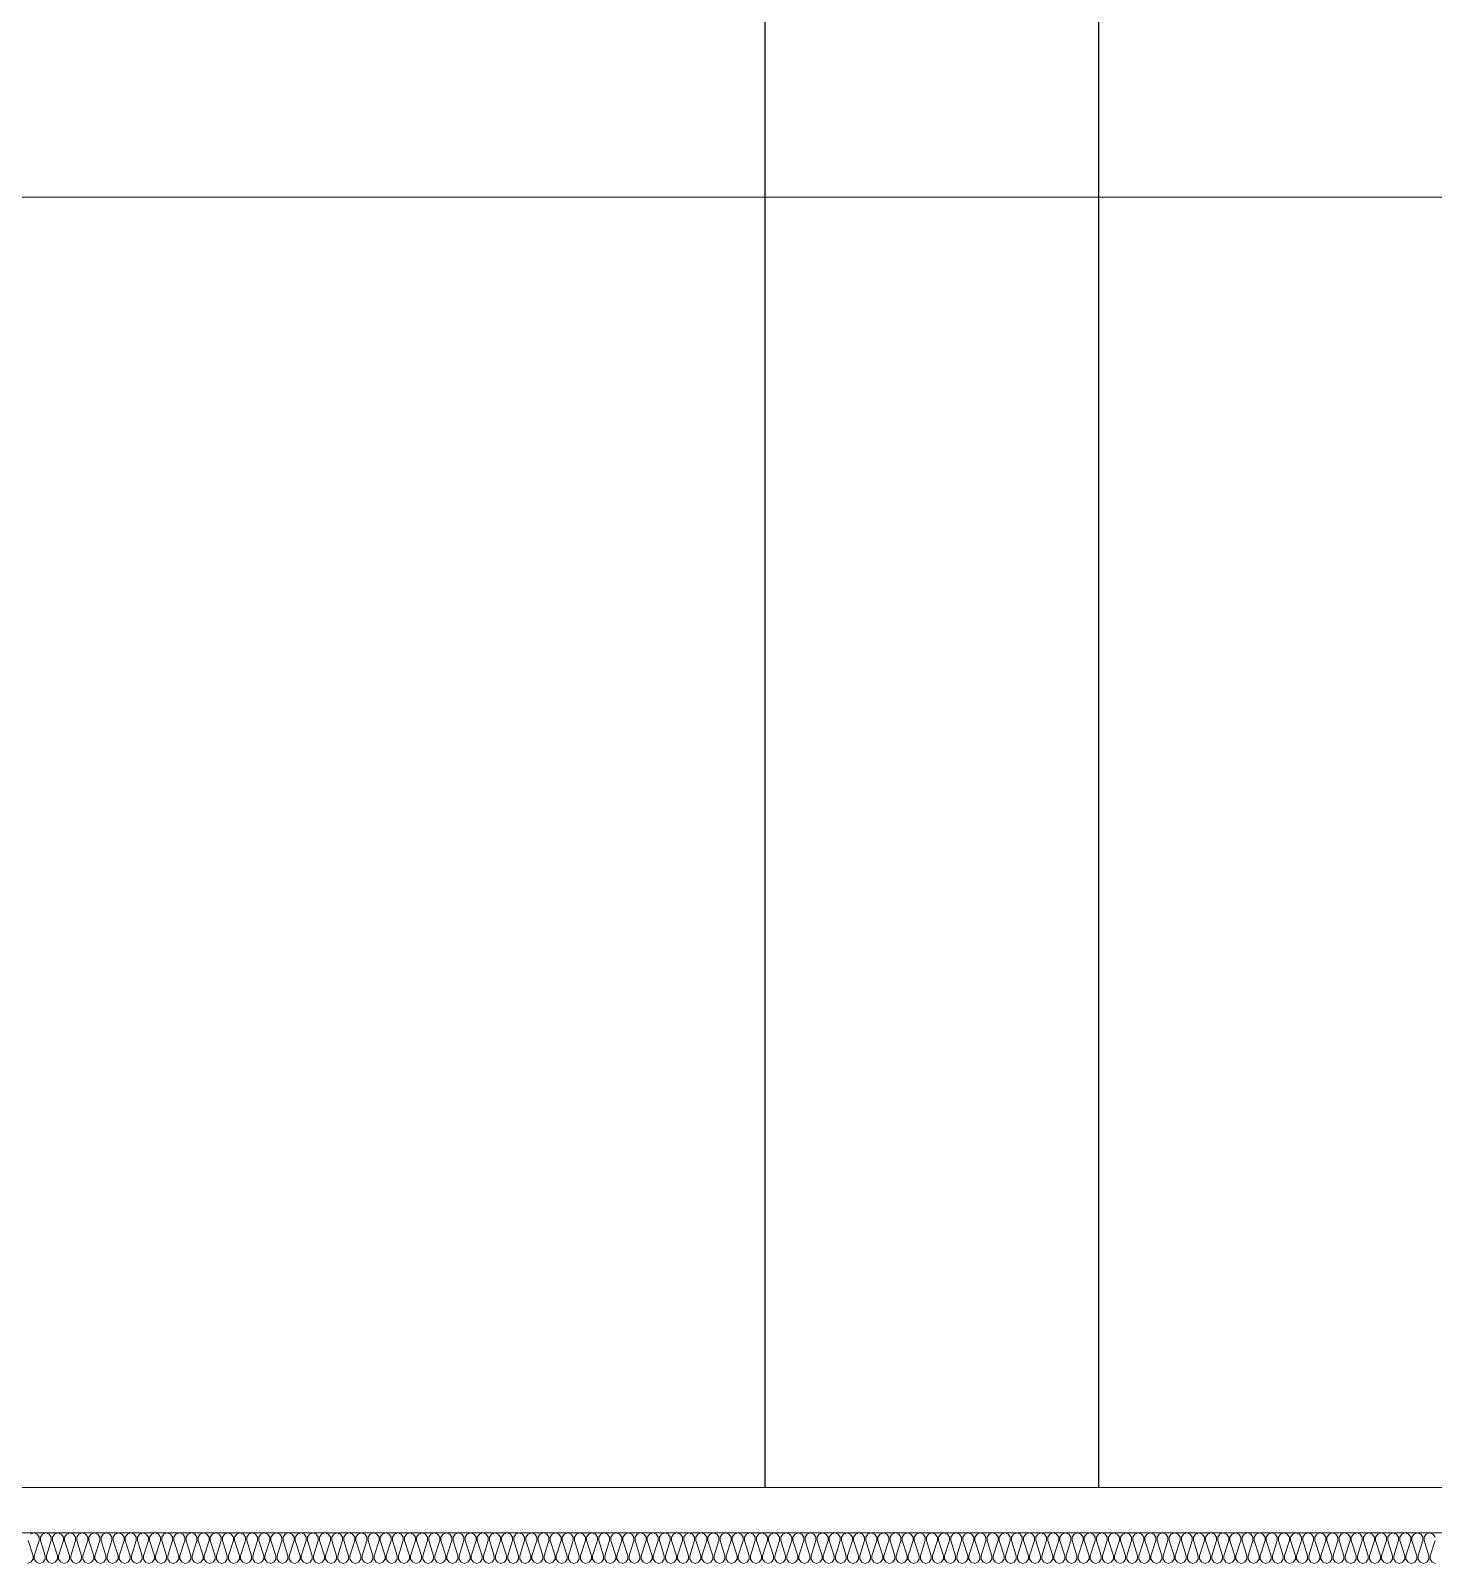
# Model space of a CAD drawing. Header units: millimetres. Extents: x 0 to 420000, y 0 to 297000.
# Drawn here: x 164043 to 168665, y 168250 to 173299 of the extents above; entities that cross this region are included whole.
import ezdxf

# ---------------------------------------------------------------- set-up
doc = ezdxf.new("R2010")
doc.units = ezdxf.units.MM
doc.linetypes.add('CEN', pattern=[62, 60, -1, 0, -1])
for name, color, linetype, lineweight in [('A-AXIS-LINE', 1, 'CEN', 15), ('A-CONC-LIN1', 2, 'Continuous', 40), ('A-ELEV-LIN2', 7, 'Continuous', 25), ('A-XXXX-FIN2', 6, 'Continuous', 20), ('A-XXXX-INSL2', 8, 'Continuous', 18)]:
    doc.layers.add(name, color=color, linetype=linetype, lineweight=lineweight)

# ---------------------------------------------------------------- blocks, each defined once
blk = doc.blocks.new('axis(220316)')
at = {"layer": 'A-AXIS-LINE', "ltscale": 1000}
for p, q in [((4631788.1, -426868.7), (4955413.1, -426868.7)), ((4631788.1, -431118.7), (4955413.1, -431118.7))]:
    blk.add_line(p, q, dxfattribs=at)
blk = doc.blocks.new('횡지하층')
at = {"layer": 'A-XXXX-FIN2'}
blk.add_line((4757100.6, -237111.1), (4890100.6, -237111.1), dxfattribs=at)
at = {"layer": 'A-XXXX-INSL2'}
blk.add_line((4757100.4, -237261.1), (4890100.5, -237261.1), dxfattribs=at)
for points in [[(4770260.6, -237361.1), (4770249.6, -237357.1), (4770242.6, -237347.1), (4770242.6, -237336.1), (4770258.6, -237286.1)], [(4770258.6, -237275.1), (4770251.6, -237265.1), (4770240.6, -237261.1), (4770229.6, -237265.1), (4770222.6, -237275.1), (4770222.6, -237286.1), (4770238.6, -237336.1), (4770238.6, -237347.1), (4770231.6, -237357.1), (4770220.6, -237361.1), (4770209.6, -237357.1), (4770202.6, -237347.1), (4770202.6, -237336.1), (4770218.6, -237286.1), (4770218.6, -237275.1), (4770211.6, -237265.1), (4770200.6, -237261.1), (4770189.6, -237265.1), (4770182.6, -237275.1), (4770182.6, -237286.1), (4770198.6, -237336.1), (4770198.6, -237347.1), (4770191.6, -237357.1), (4770180.6, -237361.1), (4770169.6, -237357.1), (4770162.6, -237347.1), (4770162.6, -237336.1), (4770178.6, -237286.1), (4770178.6, -237275.1), (4770171.6, -237265.1), (4770160.6, -237261.1), (4770149.6, -237265.1), (4770142.6, -237275.1), (4770142.6, -237286.1), (4770158.6, -237336.1), (4770158.6, -237347.1), (4770151.6, -237357.1), (4770140.6, -237361.1), (4770129.6, -237357.1), (4770122.6, -237347.1), (4770122.6, -237336.1), (4770138.6, -237286.1), (4770138.6, -237275.1), (4770131.6, -237265.1), (4770120.6, -237261.1), (4770109.6, -237265.1), (4770102.6, -237275.1), (4770102.6, -237286.1), (4770118.6, -237336.1), (4770118.6, -237347.1), (4770111.6, -237357.1), (4770100.6, -237361.1), (4770089.6, -237357.1), (4770082.6, -237347.1), (4770082.6, -237336.1), (4770098.6, -237286.1), (4770098.6, -237275.1), (4770091.6, -237265.1), (4770080.6, -237261.1), (4770069.6, -237265.1), (4770062.6, -237275.1), (4770062.6, -237286.1), (4770078.6, -237336.1), (4770078.6, -237347.1), (4770071.6, -237357.1), (4770060.6, -237361.1), (4770049.6, -237357.1), (4770042.6, -237347.1), (4770042.6, -237336.1), (4770058.6, -237286.1), (4770058.6, -237275.1), (4770051.6, -237265.1), (4770040.6, -237261.1), (4770029.6, -237265.1), (4770022.6, -237275.1), (4770022.6, -237286.1), (4770038.6, -237336.1), (4770038.6, -237347.1), (4770031.6, -237357.1), (4770020.6, -237361.1), (4770009.6, -237357.1), (4770002.6, -237347.1), (4770002.6, -237336.1), (4770018.6, -237286.1), (4770018.6, -237275.1), (4770011.6, -237265.1), (4770000.6, -237261.1), (4769989.6, -237265.1), (4769982.6, -237275.1), (4769982.6, -237286.1), (4769998.6, -237336.1), (4769998.6, -237347.1), (4769991.6, -237357.1), (4769980.6, -237361.1), (4769969.6, -237357.1), (4769962.6, -237347.1), (4769962.6, -237336.1), (4769978.6, -237286.1), (4769978.6, -237275.1), (4769971.6, -237265.1), (4769960.6, -237261.1), (4769949.6, -237265.1), (4769942.6, -237275.1), (4769942.6, -237286.1), (4769958.6, -237336.1), (4769958.6, -237347.1), (4769951.6, -237357.1), (4769940.6, -237361.1), (4769929.6, -237357.1), (4769922.6, -237347.1), (4769922.6, -237336.1), (4769938.6, -237286.1), (4769938.6, -237275.1), (4769931.6, -237265.1), (4769920.6, -237261.1), (4769909.6, -237265.1), (4769902.6, -237275.1), (4769902.6, -237286.1), (4769918.6, -237336.1), (4769918.6, -237347.1), (4769911.6, -237357.1), (4769900.6, -237361.1), (4769889.6, -237357.1), (4769882.6, -237347.1), (4769882.6, -237336.1), (4769898.6, -237286.1), (4769898.6, -237275.1), (4769891.6, -237265.1), (4769880.6, -237261.1), (4769869.6, -237265.1), (4769862.6, -237275.1), (4769862.6, -237286.1), (4769878.6, -237336.1), (4769878.6, -237347.1), (4769871.6, -237357.1), (4769860.6, -237361.1), (4769849.6, -237357.1), (4769842.6, -237347.1), (4769842.6, -237336.1), (4769858.6, -237286.1), (4769858.6, -237275.1), (4769851.6, -237265.1), (4769840.6, -237261.1), (4769829.6, -237265.1), (4769822.6, -237275.1), (4769822.6, -237286.1), (4769838.6, -237336.1), (4769838.6, -237347.1), (4769831.6, -237357.1), (4769820.6, -237361.1), (4769809.6, -237357.1), (4769802.6, -237347.1), (4769802.6, -237336.1), (4769818.6, -237286.1), (4769818.6, -237275.1), (4769811.6, -237265.1), (4769800.6, -237261.1), (4769789.6, -237265.1), (4769782.6, -237275.1), (4769782.6, -237286.1), (4769798.6, -237336.1), (4769798.6, -237347.1), (4769791.6, -237357.1), (4769780.6, -237361.1), (4769769.6, -237357.1), (4769762.6, -237347.1), (4769762.6, -237336.1), (4769778.6, -237286.1), (4769778.6, -237275.1), (4769771.6, -237265.1), (4769760.6, -237261.1), (4769749.6, -237265.1), (4769742.6, -237275.1), (4769742.6, -237286.1), (4769758.6, -237336.1), (4769758.6, -237347.1), (4769751.6, -237357.1), (4769740.6, -237361.1), (4769729.6, -237357.1), (4769722.6, -237347.1), (4769722.6, -237336.1), (4769738.6, -237286.1), (4769738.6, -237275.1), (4769731.6, -237265.1), (4769720.6, -237261.1), (4769709.6, -237265.1), (4769702.6, -237275.1), (4769702.6, -237286.1), (4769718.6, -237336.1), (4769718.6, -237347.1), (4769711.6, -237357.1), (4769700.6, -237361.1), (4769689.6, -237357.1), (4769682.6, -237347.1), (4769682.6, -237336.1), (4769698.6, -237286.1), (4769698.6, -237275.1), (4769691.6, -237265.1), (4769680.6, -237261.1), (4769669.6, -237265.1), (4769662.6, -237275.1), (4769662.6, -237286.1), (4769678.6, -237336.1), (4769678.6, -237347.1), (4769671.6, -237357.1), (4769660.6, -237361.1), (4769649.6, -237357.1), (4769642.6, -237347.1), (4769642.6, -237336.1), (4769658.6, -237286.1), (4769658.6, -237275.1), (4769651.6, -237265.1), (4769640.6, -237261.1), (4769629.6, -237265.1), (4769622.6, -237275.1), (4769622.6, -237286.1), (4769638.6, -237336.1), (4769638.6, -237347.1), (4769631.6, -237357.1), (4769620.6, -237361.1), (4769609.6, -237357.1), (4769602.6, -237347.1), (4769602.6, -237336.1), (4769618.6, -237286.1), (4769618.6, -237275.1), (4769611.6, -237265.1), (4769600.6, -237261.1), (4769589.6, -237265.1), (4769582.6, -237275.1), (4769582.6, -237286.1), (4769598.6, -237336.1), (4769598.6, -237347.1), (4769591.6, -237357.1), (4769580.6, -237361.1), (4769569.6, -237357.1), (4769562.6, -237347.1), (4769562.6, -237336.1), (4769578.6, -237286.1), (4769578.6, -237275.1), (4769571.6, -237265.1), (4769560.6, -237261.1), (4769549.6, -237265.1), (4769542.6, -237275.1), (4769542.6, -237286.1), (4769558.6, -237336.1), (4769558.6, -237347.1), (4769551.6, -237357.1), (4769540.6, -237361.1), (4769529.6, -237357.1), (4769522.6, -237347.1), (4769522.6, -237336.1), (4769538.6, -237286.1), (4769538.6, -237275.1), (4769531.6, -237265.1), (4769520.6, -237261.1), (4769509.6, -237265.1), (4769502.6, -237275.1), (4769502.6, -237286.1), (4769518.6, -237336.1), (4769518.6, -237347.1), (4769511.6, -237357.1), (4769500.6, -237361.1), (4769489.6, -237357.1), (4769482.6, -237347.1), (4769482.6, -237336.1), (4769498.6, -237286.1), (4769498.6, -237275.1), (4769491.6, -237265.1), (4769480.6, -237261.1), (4769469.6, -237265.1), (4769462.6, -237275.1), (4769462.6, -237286.1), (4769478.6, -237336.1), (4769478.6, -237347.1), (4769471.6, -237357.1), (4769460.6, -237361.1), (4769449.6, -237357.1), (4769442.6, -237347.1), (4769442.6, -237336.1), (4769458.6, -237286.1), (4769458.6, -237275.1), (4769451.6, -237265.1), (4769440.6, -237261.1), (4769429.6, -237265.1), (4769422.6, -237275.1), (4769422.6, -237286.1), (4769438.6, -237336.1), (4769438.6, -237347.1), (4769431.6, -237357.1), (4769420.6, -237361.1), (4769409.6, -237357.1), (4769402.6, -237347.1), (4769402.6, -237336.1), (4769418.6, -237286.1), (4769418.6, -237275.1), (4769411.6, -237265.1), (4769400.6, -237261.1), (4769389.6, -237265.1), (4769382.6, -237275.1), (4769382.6, -237286.1), (4769398.6, -237336.1), (4769398.6, -237347.1), (4769391.6, -237357.1), (4769380.6, -237361.1), (4769369.6, -237357.1), (4769362.6, -237347.1), (4769362.6, -237336.1), (4769378.6, -237286.1), (4769378.6, -237275.1), (4769371.6, -237265.1), (4769360.6, -237261.1), (4769349.6, -237265.1), (4769342.6, -237275.1), (4769342.6, -237286.1), (4769358.6, -237336.1), (4769358.6, -237347.1), (4769351.6, -237357.1), (4769340.6, -237361.1), (4769329.6, -237357.1), (4769322.6, -237347.1), (4769322.6, -237336.1), (4769338.6, -237286.1), (4769338.6, -237275.1), (4769331.6, -237265.1), (4769320.6, -237261.1), (4769309.6, -237265.1), (4769302.6, -237275.1), (4769302.6, -237286.1), (4769318.6, -237336.1), (4769318.6, -237347.1), (4769311.6, -237357.1), (4769300.6, -237361.1), (4769289.6, -237357.1), (4769282.6, -237347.1), (4769282.6, -237336.1), (4769298.6, -237286.1), (4769298.6, -237275.1), (4769291.6, -237265.1), (4769280.6, -237261.1), (4769269.6, -237265.1), (4769262.6, -237275.1), (4769262.6, -237286.1), (4769278.6, -237336.1), (4769278.6, -237347.1), (4769271.6, -237357.1), (4769260.6, -237361.1), (4769249.6, -237357.1), (4769242.6, -237347.1), (4769242.6, -237336.1), (4769258.6, -237286.1), (4769258.6, -237275.1), (4769251.6, -237265.1), (4769240.6, -237261.1), (4769229.6, -237265.1), (4769222.6, -237275.1), (4769222.6, -237286.1), (4769238.6, -237336.1), (4769238.6, -237347.1), (4769231.6, -237357.1), (4769220.6, -237361.1), (4769209.6, -237357.1), (4769202.6, -237347.1), (4769202.6, -237336.1), (4769218.6, -237286.1), (4769218.6, -237275.1), (4769211.6, -237265.1), (4769200.6, -237261.1), (4769189.6, -237265.1), (4769182.6, -237275.1), (4769182.6, -237286.1), (4769198.6, -237336.1), (4769198.6, -237347.1), (4769191.6, -237357.1), (4769180.6, -237361.1), (4769169.6, -237357.1), (4769162.6, -237347.1), (4769162.6, -237336.1), (4769178.6, -237286.1), (4769178.6, -237275.1), (4769171.6, -237265.1), (4769160.6, -237261.1), (4769149.6, -237265.1), (4769142.6, -237275.1), (4769142.6, -237286.1), (4769158.6, -237336.1), (4769158.6, -237347.1), (4769151.6, -237357.1), (4769140.6, -237361.1), (4769129.6, -237357.1), (4769122.6, -237347.1), (4769122.6, -237336.1), (4769138.6, -237286.1), (4769138.6, -237275.1), (4769131.6, -237265.1), (4769120.6, -237261.1), (4769109.6, -237265.1), (4769102.6, -237275.1), (4769102.6, -237286.1), (4769118.6, -237336.1), (4769118.6, -237347.1), (4769111.6, -237357.1), (4769100.6, -237361.1), (4769089.6, -237357.1), (4769082.6, -237347.1), (4769082.6, -237336.1), (4769098.6, -237286.1), (4769098.6, -237275.1), (4769091.6, -237265.1), (4769080.6, -237261.1), (4769069.6, -237265.1), (4769062.6, -237275.1), (4769062.6, -237286.1), (4769078.6, -237336.1), (4769078.6, -237347.1), (4769071.6, -237357.1), (4769060.6, -237361.1), (4769049.6, -237357.1), (4769042.6, -237347.1), (4769042.6, -237336.1), (4769058.6, -237286.1), (4769058.6, -237275.1), (4769051.6, -237265.1), (4769040.6, -237261.1), (4769029.6, -237265.1), (4769022.6, -237275.1), (4769022.6, -237286.1), (4769038.6, -237336.1), (4769038.6, -237347.1), (4769031.6, -237357.1), (4769020.6, -237361.1), (4769009.6, -237357.1), (4769002.6, -237347.1), (4769002.6, -237336.1), (4769018.6, -237286.1), (4769018.6, -237275.1), (4769011.6, -237265.1), (4769000.6, -237261.1), (4768989.6, -237265.1), (4768982.6, -237275.1), (4768982.6, -237286.1), (4768998.6, -237336.1), (4768998.6, -237347.1), (4768991.6, -237357.1), (4768980.6, -237361.1), (4768969.6, -237357.1), (4768962.6, -237347.1), (4768962.6, -237336.1), (4768978.6, -237286.1), (4768978.6, -237275.1), (4768971.6, -237265.1), (4768960.6, -237261.1), (4768949.6, -237265.1), (4768942.6, -237275.1), (4768942.6, -237286.1), (4768958.6, -237336.1), (4768958.6, -237347.1), (4768951.6, -237357.1), (4768940.6, -237361.1), (4768929.6, -237357.1), (4768922.6, -237347.1), (4768922.6, -237336.1), (4768938.6, -237286.1), (4768938.6, -237275.1), (4768931.6, -237265.1), (4768920.6, -237261.1), (4768909.6, -237265.1), (4768902.6, -237275.1), (4768902.6, -237286.1), (4768918.6, -237336.1), (4768918.6, -237347.1), (4768911.6, -237357.1), (4768900.6, -237361.1), (4768889.6, -237357.1), (4768882.6, -237347.1), (4768882.6, -237336.1), (4768898.6, -237286.1), (4768898.6, -237275.1), (4768891.6, -237265.1), (4768880.6, -237261.1), (4768869.6, -237265.1), (4768862.6, -237275.1), (4768862.6, -237286.1), (4768878.6, -237336.1), (4768878.6, -237347.1), (4768871.6, -237357.1), (4768860.6, -237361.1), (4768849.6, -237357.1), (4768842.6, -237347.1), (4768842.6, -237336.1), (4768858.6, -237286.1), (4768858.6, -237275.1), (4768851.6, -237265.1), (4768840.6, -237261.1), (4768829.6, -237265.1), (4768822.6, -237275.1), (4768822.6, -237286.1), (4768838.6, -237336.1), (4768838.6, -237347.1), (4768831.6, -237357.1), (4768820.6, -237361.1), (4768809.6, -237357.1), (4768802.6, -237347.1), (4768802.6, -237336.1), (4768818.6, -237286.1), (4768818.6, -237275.1), (4768811.6, -237265.1), (4768800.6, -237261.1), (4768789.6, -237265.1), (4768782.6, -237275.1), (4768782.6, -237286.1), (4768798.6, -237336.1), (4768798.6, -237347.1), (4768791.6, -237357.1), (4768780.6, -237361.1), (4768769.6, -237357.1), (4768762.6, -237347.1), (4768762.6, -237336.1), (4768778.6, -237286.1), (4768778.6, -237275.1), (4768771.6, -237265.1), (4768760.6, -237261.1), (4768749.6, -237265.1), (4768742.6, -237275.1), (4768742.6, -237286.1), (4768758.6, -237336.1), (4768758.6, -237347.1), (4768751.6, -237357.1), (4768740.6, -237361.1), (4768729.6, -237357.1), (4768722.6, -237347.1), (4768722.6, -237336.1), (4768738.6, -237286.1), (4768738.6, -237275.1), (4768731.6, -237265.1), (4768720.6, -237261.1), (4768709.6, -237265.1), (4768702.6, -237275.1), (4768702.6, -237286.1), (4768718.6, -237336.1), (4768718.6, -237347.1), (4768711.6, -237357.1), (4768700.6, -237361.1), (4768689.6, -237357.1), (4768682.6, -237347.1), (4768682.6, -237336.1), (4768698.6, -237286.1), (4768698.6, -237275.1), (4768691.6, -237265.1), (4768680.6, -237261.1), (4768669.6, -237265.1), (4768662.6, -237275.1), (4768662.6, -237286.1), (4768678.6, -237336.1), (4768678.6, -237347.1), (4768671.6, -237357.1), (4768660.6, -237361.1), (4768649.6, -237357.1), (4768642.6, -237347.1), (4768642.6, -237336.1), (4768658.6, -237286.1), (4768658.6, -237275.1), (4768651.6, -237265.1), (4768640.6, -237261.1), (4768629.6, -237265.1), (4768622.6, -237275.1), (4768622.6, -237286.1), (4768638.6, -237336.1), (4768638.6, -237347.1), (4768631.6, -237357.1), (4768620.6, -237361.1), (4768609.6, -237357.1), (4768602.6, -237347.1), (4768602.6, -237336.1), (4768618.6, -237286.1), (4768618.6, -237275.1), (4768611.6, -237265.1), (4768600.6, -237261.1), (4768589.6, -237265.1), (4768582.6, -237275.1), (4768582.6, -237286.1), (4768598.6, -237336.1), (4768598.6, -237347.1), (4768591.6, -237357.1), (4768580.6, -237361.1), (4768569.6, -237357.1), (4768562.6, -237347.1), (4768562.6, -237336.1), (4768578.6, -237286.1), (4768578.6, -237275.1), (4768571.6, -237265.1), (4768560.6, -237261.1), (4768549.6, -237265.1), (4768542.6, -237275.1), (4768542.6, -237286.1), (4768558.6, -237336.1), (4768558.6, -237347.1), (4768551.6, -237357.1), (4768540.6, -237361.1), (4768529.6, -237357.1), (4768522.6, -237347.1), (4768522.6, -237336.1), (4768538.6, -237286.1), (4768538.6, -237275.1), (4768531.6, -237265.1), (4768520.6, -237261.1), (4768509.6, -237265.1), (4768502.6, -237275.1), (4768502.6, -237286.1), (4768518.6, -237336.1), (4768518.6, -237347.1), (4768511.6, -237357.1), (4768500.6, -237361.1), (4768489.6, -237357.1), (4768482.6, -237347.1), (4768482.6, -237336.1), (4768498.6, -237286.1), (4768498.6, -237275.1), (4768491.6, -237265.1), (4768480.6, -237261.1), (4768469.6, -237265.1), (4768462.6, -237275.1), (4768462.6, -237286.1), (4768478.6, -237336.1), (4768478.6, -237347.1), (4768471.6, -237357.1), (4768460.6, -237361.1), (4768449.6, -237357.1), (4768442.6, -237347.1), (4768442.6, -237336.1), (4768458.6, -237286.1), (4768458.6, -237275.1), (4768451.6, -237265.1), (4768440.6, -237261.1), (4768429.6, -237265.1), (4768422.6, -237275.1), (4768422.6, -237286.1), (4768438.6, -237336.1), (4768438.6, -237347.1), (4768431.6, -237357.1), (4768420.6, -237361.1), (4768409.6, -237357.1), (4768402.6, -237347.1), (4768402.6, -237336.1), (4768418.6, -237286.1), (4768418.6, -237275.1), (4768411.6, -237265.1), (4768400.6, -237261.1), (4768389.6, -237265.1), (4768382.6, -237275.1), (4768382.6, -237286.1), (4768398.6, -237336.1), (4768398.6, -237347.1), (4768391.6, -237357.1), (4768380.6, -237361.1), (4768369.6, -237357.1), (4768362.6, -237347.1), (4768362.6, -237336.1), (4768378.6, -237286.1), (4768378.6, -237275.1), (4768371.6, -237265.1), (4768360.6, -237261.1), (4768349.6, -237265.1), (4768342.6, -237275.1), (4768342.6, -237286.1), (4768358.6, -237336.1), (4768358.6, -237347.1), (4768351.6, -237357.1), (4768340.6, -237361.1), (4768329.6, -237357.1), (4768322.6, -237347.1), (4768322.6, -237336.1), (4768338.6, -237286.1), (4768338.6, -237275.1), (4768331.6, -237265.1), (4768320.6, -237261.1), (4768309.6, -237265.1), (4768302.6, -237275.1), (4768302.6, -237286.1), (4768318.6, -237336.1), (4768318.6, -237347.1), (4768311.6, -237357.1), (4768300.6, -237361.1), (4768289.6, -237357.1), (4768282.6, -237347.1), (4768282.6, -237336.1), (4768298.6, -237286.1), (4768298.6, -237275.1), (4768291.6, -237265.1), (4768280.6, -237261.1), (4768269.6, -237265.1), (4768262.6, -237275.1), (4768262.6, -237286.1), (4768278.6, -237336.1), (4768278.6, -237347.1), (4768271.6, -237357.1), (4768260.6, -237361.1), (4768249.6, -237357.1), (4768242.6, -237347.1), (4768242.6, -237336.1), (4768258.6, -237286.1), (4768258.6, -237275.1), (4768251.6, -237265.1), (4768240.6, -237261.1), (4768229.6, -237265.1), (4768222.6, -237275.1), (4768222.6, -237286.1), (4768238.6, -237336.1), (4768238.6, -237347.1), (4768231.6, -237357.1), (4768220.6, -237361.1), (4768209.6, -237357.1), (4768202.6, -237347.1), (4768202.6, -237336.1), (4768218.6, -237286.1), (4768218.6, -237275.1), (4768211.6, -237265.1), (4768200.6, -237261.1), (4768189.6, -237265.1), (4768182.6, -237275.1), (4768182.6, -237286.1), (4768198.6, -237336.1), (4768198.6, -237347.1), (4768191.6, -237357.1), (4768180.6, -237361.1), (4768169.6, -237357.1), (4768162.6, -237347.1), (4768162.6, -237336.1), (4768178.6, -237286.1), (4768178.6, -237275.1), (4768171.6, -237265.1), (4768160.6, -237261.1), (4768149.6, -237265.1), (4768142.6, -237275.1), (4768142.6, -237286.1), (4768158.6, -237336.1), (4768158.6, -237347.1), (4768151.6, -237357.1), (4768140.6, -237361.1), (4768129.6, -237357.1), (4768122.6, -237347.1), (4768122.6, -237336.1), (4768138.6, -237286.1), (4768138.6, -237275.1), (4768131.6, -237265.1), (4768120.6, -237261.1), (4768109.6, -237265.1), (4768102.6, -237275.1), (4768102.6, -237286.1), (4768118.6, -237336.1), (4768118.6, -237347.1), (4768111.6, -237357.1), (4768100.6, -237361.1), (4768089.6, -237357.1), (4768082.6, -237347.1), (4768082.6, -237336.1), (4768098.6, -237286.1), (4768098.6, -237275.1), (4768091.6, -237265.1), (4768080.6, -237261.1), (4768069.6, -237265.1), (4768062.6, -237275.1), (4768062.6, -237286.1), (4768078.6, -237336.1), (4768078.6, -237347.1), (4768071.6, -237357.1), (4768060.6, -237361.1), (4768049.6, -237357.1), (4768042.6, -237347.1), (4768042.6, -237336.1), (4768058.6, -237286.1), (4768058.6, -237275.1), (4768051.6, -237265.1), (4768040.6, -237261.1), (4768029.6, -237265.1), (4768022.6, -237275.1), (4768022.6, -237286.1), (4768038.6, -237336.1), (4768038.6, -237347.1), (4768031.6, -237357.1), (4768020.6, -237361.1), (4768009.6, -237357.1), (4768002.6, -237347.1), (4768002.6, -237336.1), (4768018.6, -237286.1), (4768018.6, -237275.1), (4768011.6, -237265.1), (4768000.6, -237261.1), (4767989.6, -237265.1), (4767982.6, -237275.1), (4767982.6, -237286.1), (4767998.6, -237336.1), (4767998.6, -237347.1), (4767991.6, -237357.1), (4767980.6, -237361.1), (4767969.6, -237357.1), (4767962.6, -237347.1), (4767962.6, -237336.1), (4767978.6, -237286.1), (4767978.6, -237275.1), (4767971.6, -237265.1), (4767960.6, -237261.1), (4767949.6, -237265.1), (4767942.6, -237275.1), (4767942.6, -237286.1), (4767958.6, -237336.1), (4767958.6, -237347.1), (4767951.6, -237357.1), (4767940.6, -237361.1), (4767929.6, -237357.1), (4767922.6, -237347.1), (4767922.6, -237336.1), (4767938.6, -237286.1), (4767938.6, -237275.1), (4767931.6, -237265.1), (4767920.6, -237261.1), (4767909.6, -237265.1), (4767902.6, -237275.1), (4767902.6, -237286.1), (4767918.6, -237336.1), (4767918.6, -237347.1), (4767911.6, -237357.1), (4767900.6, -237361.1), (4767889.6, -237357.1), (4767882.6, -237347.1), (4767882.6, -237336.1), (4767898.6, -237286.1), (4767898.6, -237275.1), (4767891.6, -237265.1), (4767880.6, -237261.1), (4767869.6, -237265.1), (4767862.6, -237275.1), (4767862.6, -237286.1), (4767878.6, -237336.1), (4767878.6, -237347.1), (4767871.6, -237357.1), (4767860.6, -237361.1), (4767849.6, -237357.1), (4767842.6, -237347.1), (4767842.6, -237336.1), (4767858.6, -237286.1), (4767858.6, -237275.1), (4767851.6, -237265.1), (4767840.6, -237261.1), (4767829.6, -237265.1), (4767822.6, -237275.1), (4767822.6, -237286.1), (4767838.6, -237336.1), (4767838.6, -237347.1), (4767831.6, -237357.1), (4767820.6, -237361.1), (4767809.6, -237357.1), (4767802.6, -237347.1), (4767802.6, -237336.1), (4767818.6, -237286.1), (4767818.6, -237275.1), (4767811.6, -237265.1), (4767800.6, -237261.1), (4767789.6, -237265.1), (4767782.6, -237275.1), (4767782.6, -237286.1), (4767798.6, -237336.1), (4767798.6, -237347.1), (4767791.6, -237357.1), (4767780.6, -237361.1), (4767769.6, -237357.1), (4767762.6, -237347.1), (4767762.6, -237336.1), (4767778.6, -237286.1), (4767778.6, -237275.1), (4767771.6, -237265.1), (4767760.6, -237261.1), (4767749.6, -237265.1), (4767742.6, -237275.1), (4767742.6, -237286.1), (4767758.6, -237336.1), (4767758.6, -237347.1), (4767751.6, -237357.1), (4767740.6, -237361.1), (4767729.6, -237357.1), (4767722.6, -237347.1), (4767722.6, -237336.1), (4767738.6, -237286.1), (4767738.6, -237275.1), (4767731.6, -237265.1), (4767720.6, -237261.1), (4767709.6, -237265.1), (4767702.6, -237275.1), (4767702.6, -237286.1), (4767718.6, -237336.1), (4767718.6, -237347.1), (4767711.6, -237357.1), (4767700.6, -237361.1), (4767689.6, -237357.1), (4767682.6, -237347.1), (4767682.6, -237336.1), (4767698.6, -237286.1), (4767698.6, -237275.1), (4767691.6, -237265.1), (4767680.6, -237261.1), (4767669.6, -237265.1), (4767662.6, -237275.1), (4767662.6, -237286.1), (4767678.6, -237336.1), (4767678.6, -237347.1), (4767671.6, -237357.1), (4767660.6, -237361.1), (4767649.6, -237357.1), (4767642.6, -237347.1), (4767642.6, -237336.1), (4767658.6, -237286.1), (4767658.6, -237275.1), (4767651.6, -237265.1), (4767640.6, -237261.1), (4767629.6, -237265.1), (4767622.6, -237275.1), (4767622.6, -237286.1), (4767638.6, -237336.1), (4767638.6, -237347.1), (4767631.6, -237357.1), (4767620.6, -237361.1), (4767609.6, -237357.1), (4767602.6, -237347.1), (4767602.6, -237336.1), (4767618.6, -237286.1), (4767618.6, -237275.1), (4767611.6, -237265.1), (4767600.6, -237261.1), (4767589.6, -237265.1), (4767582.6, -237275.1), (4767582.6, -237286.1), (4767598.6, -237336.1), (4767598.6, -237347.1), (4767591.6, -237357.1), (4767580.6, -237361.1), (4767569.6, -237357.1), (4767562.6, -237347.1), (4767562.6, -237336.1), (4767578.6, -237286.1), (4767578.6, -237275.1), (4767571.6, -237265.1), (4767560.6, -237261.1), (4767549.6, -237265.1), (4767542.6, -237275.1), (4767542.6, -237286.1), (4767558.6, -237336.1), (4767558.6, -237347.1), (4767551.6, -237357.1), (4767540.6, -237361.1), (4767529.6, -237357.1), (4767522.6, -237347.1), (4767522.6, -237336.1), (4767538.6, -237286.1), (4767538.6, -237275.1), (4767531.6, -237265.1), (4767520.6, -237261.1), (4767509.6, -237265.1), (4767502.6, -237275.1), (4767502.6, -237286.1), (4767518.6, -237336.1), (4767518.6, -237347.1), (4767511.6, -237357.1), (4767500.6, -237361.1), (4767489.6, -237357.1), (4767482.6, -237347.1), (4767482.6, -237336.1), (4767498.6, -237286.1), (4767498.6, -237275.1), (4767491.6, -237265.1), (4767480.6, -237261.1), (4767469.6, -237265.1), (4767462.6, -237275.1), (4767462.6, -237286.1), (4767478.6, -237336.1), (4767478.6, -237347.1), (4767471.6, -237357.1), (4767460.6, -237361.1), (4767449.6, -237357.1), (4767442.6, -237347.1), (4767442.6, -237336.1), (4767458.6, -237286.1), (4767458.6, -237275.1), (4767451.6, -237265.1), (4767440.6, -237261.1), (4767429.6, -237265.1), (4767422.6, -237275.1), (4767422.6, -237286.1), (4767438.6, -237336.1), (4767438.6, -237347.1), (4767431.6, -237357.1), (4767420.6, -237361.1), (4767409.6, -237357.1), (4767402.6, -237347.1), (4767402.6, -237336.1), (4767418.6, -237286.1), (4767418.6, -237275.1), (4767411.6, -237265.1), (4767400.6, -237261.1), (4767389.6, -237265.1), (4767382.6, -237275.1), (4767382.6, -237286.1), (4767398.6, -237336.1), (4767398.6, -237347.1), (4767391.6, -237357.1), (4767380.6, -237361.1), (4767369.6, -237357.1), (4767362.6, -237347.1), (4767362.6, -237336.1), (4767378.6, -237286.1), (4767378.6, -237275.1), (4767371.6, -237265.1), (4767360.6, -237261.1), (4767349.6, -237265.1), (4767342.6, -237275.1), (4767342.6, -237286.1), (4767358.6, -237336.1), (4767358.6, -237347.1), (4767351.6, -237357.1), (4767340.6, -237361.1), (4767329.6, -237357.1), (4767322.6, -237347.1), (4767322.6, -237336.1), (4767338.6, -237286.1), (4767338.6, -237275.1), (4767331.6, -237265.1), (4767320.6, -237261.1), (4767309.6, -237265.1), (4767302.6, -237275.1), (4767302.6, -237286.1), (4767318.6, -237336.1), (4767318.6, -237347.1), (4767311.6, -237357.1), (4767300.6, -237361.1), (4767289.6, -237357.1), (4767282.6, -237347.1), (4767282.6, -237336.1), (4767298.6, -237286.1), (4767298.6, -237275.1), (4767291.6, -237265.1), (4767280.6, -237261.1), (4767269.6, -237265.1), (4767262.6, -237275.1), (4767262.6, -237286.1), (4767278.6, -237336.1), (4767278.6, -237347.1), (4767271.6, -237357.1), (4767260.6, -237361.1), (4767249.6, -237357.1), (4767242.6, -237347.1), (4767242.6, -237336.1), (4767258.6, -237286.1), (4767258.6, -237275.1), (4767251.6, -237265.1), (4767240.6, -237261.1), (4767229.6, -237265.1), (4767222.6, -237275.1), (4767222.6, -237286.1), (4767238.6, -237336.1), (4767238.6, -237347.1), (4767231.6, -237357.1), (4767220.6, -237361.1), (4767209.6, -237357.1), (4767202.6, -237347.1), (4767202.6, -237336.1), (4767218.6, -237286.1), (4767218.6, -237275.1), (4767211.6, -237265.1), (4767200.6, -237261.1), (4767189.6, -237265.1), (4767182.6, -237275.1), (4767182.6, -237286.1), (4767198.6, -237336.1), (4767198.6, -237347.1), (4767191.6, -237357.1), (4767180.6, -237361.1), (4767169.6, -237357.1), (4767162.6, -237347.1), (4767162.6, -237336.1), (4767178.6, -237286.1), (4767178.6, -237275.1), (4767171.6, -237265.1), (4767160.6, -237261.1), (4767149.6, -237265.1), (4767142.6, -237275.1), (4767142.6, -237286.1), (4767158.6, -237336.1), (4767158.6, -237347.1), (4767151.6, -237357.1), (4767140.6, -237361.1), (4767129.6, -237357.1), (4767122.6, -237347.1), (4767122.6, -237336.1), (4767138.6, -237286.1), (4767138.6, -237275.1), (4767131.6, -237265.1), (4767120.6, -237261.1), (4767109.6, -237265.1), (4767102.6, -237275.1), (4767102.6, -237286.1), (4767118.6, -237336.1), (4767118.6, -237347.1), (4767111.6, -237357.1), (4767100.6, -237361.1), (4767089.6, -237357.1), (4767082.6, -237347.1), (4767082.6, -237336.1), (4767098.6, -237286.1), (4767098.6, -237275.1), (4767091.6, -237265.1), (4767080.6, -237261.1), (4767069.6, -237265.1), (4767062.6, -237275.1), (4767062.6, -237286.1), (4767078.6, -237336.1), (4767078.6, -237347.1), (4767071.6, -237357.1), (4767060.6, -237361.1), (4767049.6, -237357.1), (4767042.6, -237347.1), (4767042.6, -237336.1), (4767058.6, -237286.1), (4767058.6, -237275.1), (4767051.6, -237265.1), (4767040.6, -237261.1), (4767029.6, -237265.1), (4767022.6, -237275.1), (4767022.6, -237286.1), (4767038.6, -237336.1), (4767038.6, -237347.1), (4767031.6, -237357.1), (4767020.6, -237361.1), (4767009.6, -237357.1), (4767002.6, -237347.1), (4767002.6, -237336.1), (4767018.6, -237286.1), (4767018.6, -237275.1), (4767011.6, -237265.1), (4767000.6, -237261.1), (4766989.6, -237265.1), (4766982.6, -237275.1), (4766982.6, -237286.1), (4766998.6, -237336.1), (4766998.6, -237347.1), (4766991.6, -237357.1), (4766980.6, -237361.1), (4766969.6, -237357.1), (4766962.6, -237347.1), (4766962.6, -237336.1), (4766978.6, -237286.1), (4766978.6, -237275.1), (4766971.6, -237265.1), (4766960.6, -237261.1), (4766949.6, -237265.1), (4766942.6, -237275.1), (4766942.6, -237286.1), (4766958.6, -237336.1), (4766958.6, -237347.1), (4766951.6, -237357.1), (4766940.6, -237361.1), (4766929.6, -237357.1), (4766922.6, -237347.1), (4766922.6, -237336.1), (4766938.6, -237286.1), (4766938.6, -237275.1), (4766931.6, -237265.1), (4766920.6, -237261.1), (4766909.6, -237265.1), (4766902.6, -237275.1), (4766902.6, -237286.1), (4766918.6, -237336.1), (4766918.6, -237347.1), (4766911.6, -237357.1), (4766900.6, -237361.1), (4766889.6, -237357.1), (4766882.6, -237347.1), (4766882.6, -237336.1), (4766898.6, -237286.1), (4766898.6, -237275.1), (4766891.6, -237265.1), (4766880.6, -237261.1), (4766869.6, -237265.1), (4766862.6, -237275.1), (4766862.6, -237286.1), (4766878.6, -237336.1), (4766878.6, -237347.1), (4766871.6, -237357.1), (4766860.6, -237361.1), (4766849.6, -237357.1), (4766842.6, -237347.1), (4766842.6, -237336.1), (4766858.6, -237286.1), (4766858.6, -237275.1), (4766851.6, -237265.1), (4766840.6, -237261.1), (4766829.6, -237265.1), (4766822.6, -237275.1), (4766822.6, -237286.1), (4766838.6, -237336.1), (4766838.6, -237347.1), (4766831.6, -237357.1), (4766820.6, -237361.1), (4766809.6, -237357.1), (4766802.6, -237347.1), (4766802.6, -237336.1), (4766818.6, -237286.1), (4766818.6, -237275.1), (4766811.6, -237265.1), (4766800.6, -237261.1), (4766789.6, -237265.1), (4766782.6, -237275.1), (4766782.6, -237286.1), (4766798.6, -237336.1), (4766798.6, -237347.1), (4766791.6, -237357.1), (4766780.6, -237361.1), (4766769.6, -237357.1), (4766762.6, -237347.1), (4766762.6, -237336.1), (4766778.6, -237286.1), (4766778.6, -237275.1), (4766771.6, -237265.1), (4766760.6, -237261.1), (4766749.6, -237265.1), (4766742.6, -237275.1), (4766742.6, -237286.1), (4766758.6, -237336.1), (4766758.6, -237347.1), (4766751.6, -237357.1), (4766740.6, -237361.1), (4766729.6, -237357.1), (4766722.6, -237347.1), (4766722.6, -237336.1), (4766738.6, -237286.1), (4766738.6, -237275.1), (4766731.6, -237265.1), (4766720.6, -237261.1), (4766709.6, -237265.1), (4766702.6, -237275.1), (4766702.6, -237286.1), (4766718.6, -237336.1), (4766718.6, -237347.1), (4766711.6, -237357.1), (4766700.6, -237361.1), (4766689.6, -237357.1), (4766682.6, -237347.1), (4766682.6, -237336.1), (4766698.6, -237286.1), (4766698.6, -237275.1), (4766691.6, -237265.1), (4766680.6, -237261.1), (4766669.6, -237265.1), (4766662.6, -237275.1), (4766662.6, -237286.1), (4766678.6, -237336.1), (4766678.6, -237347.1), (4766671.6, -237357.1), (4766660.6, -237361.1), (4766649.6, -237357.1), (4766642.6, -237347.1), (4766642.6, -237336.1), (4766658.6, -237286.1), (4766658.6, -237275.1), (4766651.6, -237265.1), (4766640.6, -237261.1), (4766629.6, -237265.1), (4766622.6, -237275.1), (4766622.6, -237286.1), (4766638.6, -237336.1), (4766638.6, -237347.1), (4766631.6, -237357.1), (4766620.6, -237361.1), (4766609.6, -237357.1), (4766602.6, -237347.1), (4766602.6, -237336.1), (4766618.6, -237286.1), (4766618.6, -237275.1), (4766611.6, -237265.1), (4766600.6, -237261.1), (4766589.6, -237265.1), (4766582.6, -237275.1), (4766582.6, -237286.1), (4766598.6, -237336.1), (4766598.6, -237347.1), (4766591.6, -237357.1), (4766580.6, -237361.1), (4766569.6, -237357.1), (4766562.6, -237347.1), (4766562.6, -237336.1), (4766578.6, -237286.1), (4766578.6, -237275.1), (4766571.6, -237265.1), (4766560.6, -237261.1), (4766549.6, -237265.1), (4766542.6, -237275.1), (4766542.6, -237286.1), (4766558.6, -237336.1), (4766558.6, -237347.1), (4766551.6, -237357.1), (4766540.6, -237361.1), (4766529.6, -237357.1), (4766522.6, -237347.1), (4766522.6, -237336.1), (4766538.6, -237286.1), (4766538.6, -237275.1), (4766531.6, -237265.1), (4766520.6, -237261.1), (4766509.6, -237265.1), (4766502.6, -237275.1), (4766502.6, -237286.1), (4766518.6, -237336.1), (4766518.6, -237347.1), (4766511.6, -237357.1), (4766500.6, -237361.1), (4766489.6, -237357.1), (4766482.6, -237347.1), (4766482.6, -237336.1), (4766498.6, -237286.1), (4766498.6, -237275.1), (4766491.6, -237265.1), (4766480.6, -237261.1), (4766469.6, -237265.1), (4766462.6, -237275.1), (4766462.6, -237286.1), (4766478.6, -237336.1), (4766478.6, -237347.1), (4766471.6, -237357.1), (4766460.6, -237361.1), (4766449.6, -237357.1), (4766442.6, -237347.1), (4766442.6, -237336.1), (4766458.6, -237286.1), (4766458.6, -237275.1), (4766451.6, -237265.1), (4766440.6, -237261.1), (4766429.6, -237265.1), (4766422.6, -237275.1), (4766422.6, -237286.1), (4766438.6, -237336.1), (4766438.6, -237347.1), (4766431.6, -237357.1), (4766420.6, -237361.1), (4766409.6, -237357.1), (4766402.6, -237347.1), (4766402.6, -237336.1), (4766418.6, -237286.1), (4766418.6, -237275.1), (4766411.6, -237265.1), (4766400.6, -237261.1), (4766389.6, -237265.1), (4766382.6, -237275.1), (4766382.6, -237286.1), (4766398.6, -237336.1), (4766398.6, -237347.1), (4766391.6, -237357.1), (4766380.6, -237361.1), (4766369.6, -237357.1), (4766362.6, -237347.1), (4766362.6, -237336.1), (4766378.6, -237286.1), (4766378.6, -237275.1), (4766371.6, -237265.1), (4766360.6, -237261.1), (4766349.6, -237265.1), (4766342.6, -237275.1), (4766342.6, -237286.1), (4766358.6, -237336.1), (4766358.6, -237347.1), (4766351.6, -237357.1), (4766340.6, -237361.1), (4766329.6, -237357.1), (4766322.6, -237347.1), (4766322.6, -237336.1), (4766338.6, -237286.1), (4766338.6, -237275.1), (4766331.6, -237265.1), (4766320.6, -237261.1), (4766309.6, -237265.1), (4766302.6, -237275.1), (4766302.6, -237286.1), (4766318.6, -237336.1), (4766318.6, -237347.1), (4766311.6, -237357.1), (4766300.6, -237361.1), (4766289.6, -237357.1), (4766282.6, -237347.1), (4766282.6, -237336.1), (4766298.6, -237286.1), (4766298.6, -237275.1), (4766291.6, -237265.1), (4766280.6, -237261.1), (4766269.6, -237265.1), (4766262.6, -237275.1), (4766262.6, -237286.1), (4766278.6, -237336.1), (4766278.6, -237347.1), (4766271.6, -237357.1), (4766260.6, -237361.1), (4766249.6, -237357.1), (4766242.6, -237347.1), (4766242.6, -237336.1), (4766258.6, -237286.1), (4766258.6, -237275.1), (4766251.6, -237265.1), (4766240.6, -237261.1), (4766229.6, -237265.1), (4766222.6, -237275.1), (4766222.6, -237286.1), (4766238.6, -237336.1), (4766238.6, -237347.1), (4766231.6, -237357.1), (4766220.6, -237361.1), (4766209.6, -237357.1), (4766202.6, -237347.1), (4766202.6, -237336.1), (4766218.6, -237286.1), (4766218.6, -237275.1), (4766211.6, -237265.1), (4766200.6, -237261.1), (4766189.6, -237265.1), (4766182.6, -237275.1), (4766182.6, -237286.1), (4766198.6, -237336.1), (4766198.6, -237347.1), (4766191.6, -237357.1), (4766180.6, -237361.1), (4766169.6, -237357.1), (4766162.6, -237347.1), (4766162.6, -237336.1), (4766178.6, -237286.1), (4766178.6, -237275.1), (4766171.6, -237265.1), (4766160.6, -237261.1), (4766149.6, -237265.1), (4766142.6, -237275.1), (4766142.6, -237286.1), (4766158.6, -237336.1), (4766158.6, -237347.1), (4766151.6, -237357.1), (4766140.6, -237361.1), (4766129.6, -237357.1), (4766122.6, -237347.1), (4766122.6, -237336.1), (4766138.6, -237286.1), (4766138.6, -237275.1), (4766131.6, -237265.1), (4766120.6, -237261.1), (4766109.6, -237265.1), (4766102.6, -237275.1), (4766102.6, -237286.1), (4766118.6, -237336.1), (4766118.6, -237347.1), (4766111.6, -237357.1), (4766100.6, -237361.1), (4766089.6, -237357.1), (4766082.6, -237347.1), (4766082.6, -237336.1), (4766098.6, -237286.1), (4766098.6, -237275.1), (4766091.6, -237265.1), (4766080.6, -237261.1), (4766069.6, -237265.1), (4766062.6, -237275.1), (4766062.6, -237286.1), (4766078.6, -237336.1), (4766078.6, -237347.1), (4766071.6, -237357.1), (4766060.6, -237361.1), (4766049.6, -237357.1), (4766042.6, -237347.1), (4766042.6, -237336.1), (4766058.6, -237286.1), (4766058.6, -237275.1), (4766051.6, -237265.1), (4766040.6, -237261.1), (4766029.6, -237265.1), (4766022.6, -237275.1), (4766022.6, -237286.1), (4766038.6, -237336.1), (4766038.6, -237347.1), (4766031.6, -237357.1), (4766020.6, -237361.1), (4766009.6, -237357.1), (4766002.6, -237347.1), (4766002.6, -237336.1), (4766018.6, -237286.1), (4766018.6, -237275.1), (4766011.6, -237265.1), (4766000.6, -237261.1), (4765989.6, -237265.1), (4765982.6, -237275.1), (4765982.6, -237286.1), (4765998.6, -237336.1), (4765998.6, -237347.1), (4765991.6, -237357.1), (4765980.6, -237361.1), (4765969.6, -237357.1), (4765962.6, -237347.1), (4765962.6, -237336.1), (4765978.6, -237286.1), (4765978.6, -237275.1), (4765971.6, -237265.1), (4765960.6, -237261.1), (4765949.6, -237265.1), (4765942.6, -237275.1), (4765942.6, -237286.1), (4765958.6, -237336.1), (4765958.6, -237347.1), (4765951.6, -237357.1), (4765940.6, -237361.1), (4765929.6, -237357.1), (4765922.6, -237347.1), (4765922.6, -237336.1), (4765938.6, -237286.1), (4765938.6, -237275.1), (4765931.6, -237265.1), (4765920.6, -237261.1), (4765909.6, -237265.1), (4765902.6, -237275.1), (4765902.6, -237286.1), (4765918.6, -237336.1), (4765918.6, -237347.1), (4765911.6, -237357.1), (4765900.6, -237361.1), (4765889.6, -237357.1), (4765882.6, -237347.1), (4765882.6, -237336.1), (4765898.6, -237286.1), (4765898.6, -237275.1), (4765891.6, -237265.1), (4765880.6, -237261.1), (4765869.6, -237265.1), (4765862.6, -237275.1), (4765862.6, -237286.1), (4765878.6, -237336.1), (4765878.6, -237347.1), (4765871.6, -237357.1), (4765860.6, -237361.1), (4765849.6, -237357.1), (4765842.6, -237347.1), (4765842.6, -237336.1), (4765858.6, -237286.1), (4765858.6, -237275.1), (4765851.6, -237265.1), (4765840.6, -237261.1), (4765829.6, -237265.1), (4765822.6, -237275.1), (4765822.6, -237286.1), (4765838.6, -237336.1), (4765838.6, -237347.1), (4765831.6, -237357.1), (4765820.6, -237361.1), (4765809.6, -237357.1), (4765802.6, -237347.1), (4765802.6, -237336.1), (4765818.6, -237286.1), (4765818.6, -237275.1), (4765811.6, -237265.1), (4765800.6, -237261.1), (4765789.6, -237265.1), (4765782.6, -237275.1), (4765782.6, -237286.1), (4765798.6, -237336.1), (4765798.6, -237347.1), (4765791.6, -237357.1), (4765780.6, -237361.1), (4765769.6, -237357.1), (4765762.6, -237347.1), (4765762.6, -237336.1), (4765778.6, -237286.1), (4765778.6, -237275.1), (4765771.6, -237265.1), (4765760.6, -237261.1), (4765749.6, -237265.1), (4765742.6, -237275.1), (4765742.6, -237286.1), (4765758.6, -237336.1), (4765758.6, -237347.1), (4765751.6, -237357.1), (4765740.6, -237361.1), (4765729.6, -237357.1), (4765722.6, -237347.1), (4765722.6, -237336.1), (4765738.6, -237286.1), (4765738.6, -237275.1), (4765731.6, -237265.1), (4765720.6, -237261.1), (4765709.6, -237265.1), (4765702.6, -237275.1), (4765702.6, -237286.1), (4765718.6, -237336.1), (4765718.6, -237347.1), (4765711.6, -237357.1), (4765700.6, -237361.1), (4765689.6, -237357.1), (4765682.6, -237347.1), (4765682.6, -237336.1), (4765698.6, -237286.1), (4765698.6, -237275.1), (4765691.6, -237265.1), (4765680.6, -237261.1), (4765669.6, -237265.1), (4765662.6, -237275.1), (4765662.6, -237286.1), (4765678.6, -237336.1), (4765678.6, -237347.1), (4765671.6, -237357.1), (4765660.6, -237361.1), (4765649.6, -237357.1), (4765642.6, -237347.1), (4765642.6, -237336.1), (4765658.6, -237286.1), (4765658.6, -237275.1), (4765651.6, -237265.1), (4765640.6, -237261.1), (4765629.6, -237265.1)], [(4765622.6, -237286.1), (4765638.6, -237336.1), (4765638.6, -237347.1), (4765631.6, -237357.1), (4765620.6, -237361.1)]]:
    blk.add_lwpolyline(points, dxfattribs=at)
blk = doc.blocks.new('횡3층')
at = {"layer": 'A-ELEV-LIN2'}
for p, q in [((4768050.6, -247068.7), (4768050.6, -238818.7)), ((4769150.6, -247068.7), (4769150.6, -238818.7))]:
    blk.add_line(p, q, dxfattribs=at)

msp = doc.modelspace()

# ---------------------------------------------------------------- block references
at = {"layer": 'A-AXIS-LINE'}
msp.add_blockref('axis(220316)', (-4581588.1, 599618.7), dxfattribs=at)
at = {"layer": 'A-CONC-LIN1'}
for name, p in [('횡3층', (-4601588.1, 415568.7)), ('횡지하층', (-4601588.1, 405611.1))]:
    msp.add_blockref(name, p, dxfattribs=at)

doc.saveas('drawing.dxf')
